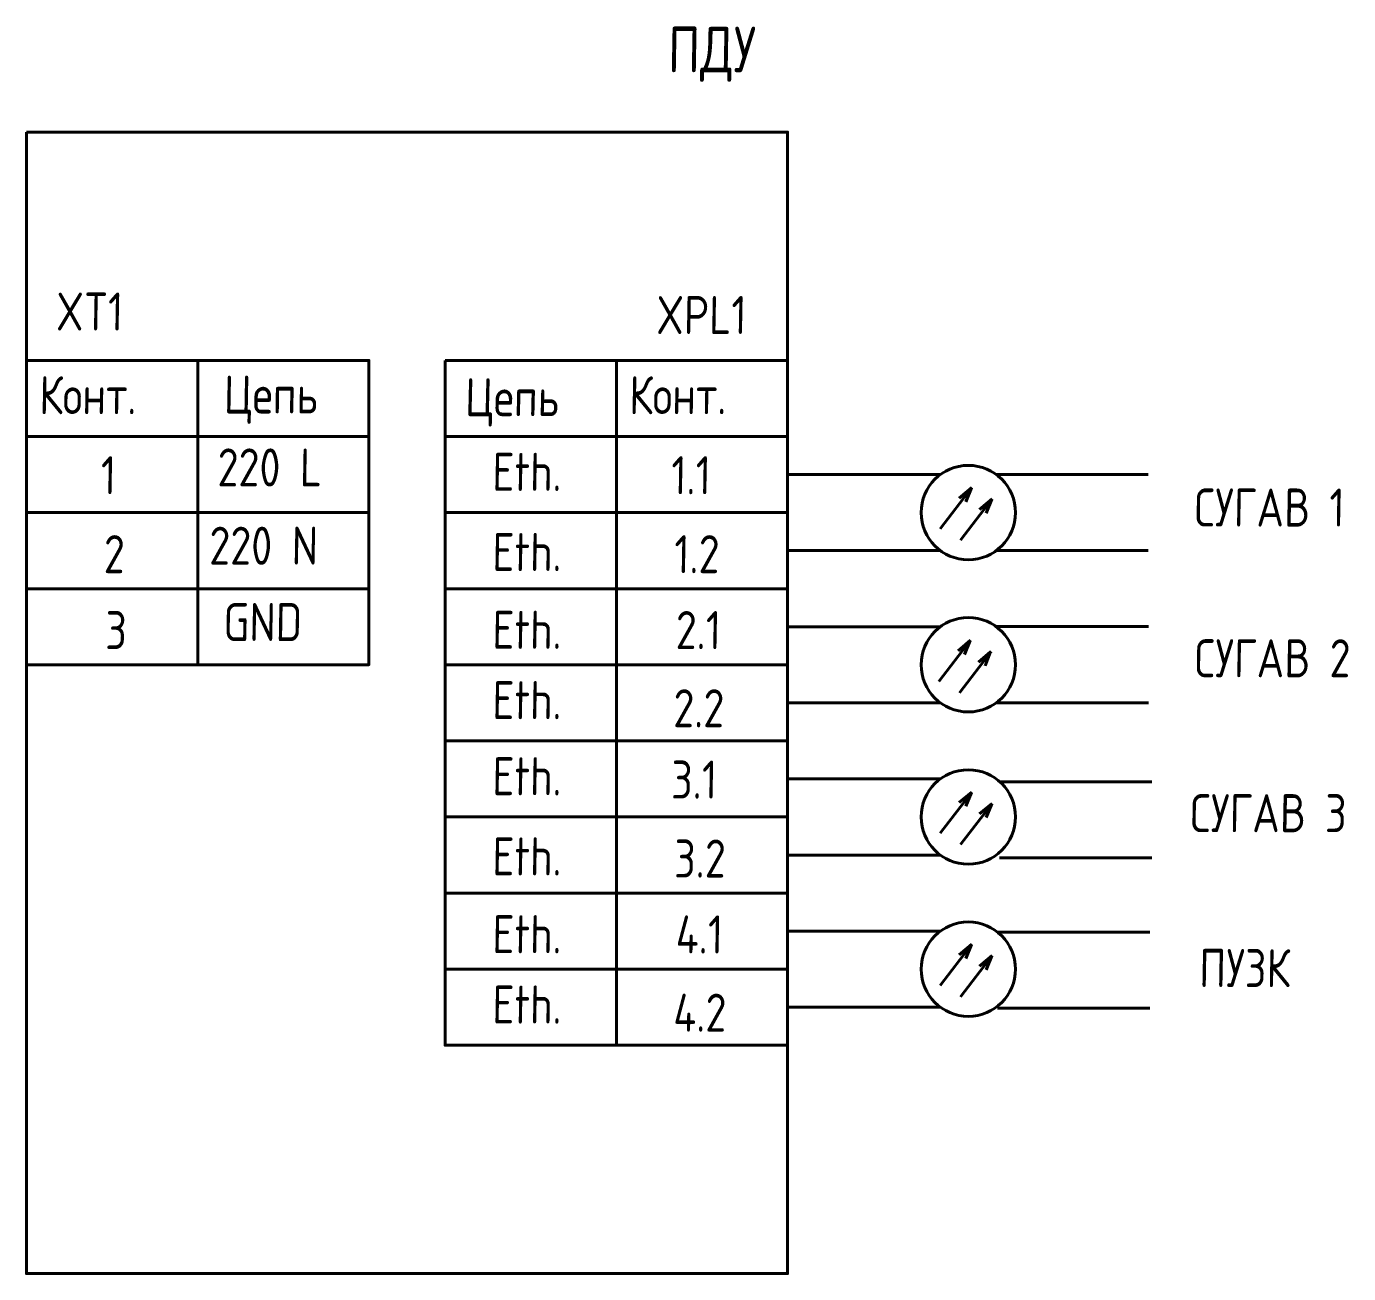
# Model space of a CAD drawing. Header units: inches. Extents: x 12 to 962, y -650 to 597.
# Drawn here: x 550 to 636.8, y 515 to 596.9 of the extents above; entities that cross this region are included whole.
import ezdxf

# ---------------------------------------------------------------- set-up
doc = ezdxf.new("R2010")
doc.units = ezdxf.units.IN
doc.header["$MEASUREMENT"] = 0
doc.styles.get("Standard").update_dxf_attribs({"font": 'arial.ttf'})

msp = doc.modelspace()

# ---------------------------------------------------------------- linework, layer by layer
at = {"lineweight": 40}
for p, q in [((561.25, 575), (561.25, 555)), ((588.75, 575), (588.75, 550)), ((550, 570), (561.25, 570)), ((600, 567.5), (610, 567.5)), ((613.684, 567.513), (623.684, 567.513)), ((610.022, 563.938), (612.102, 566.639)), ((612.102, 566.639), (611.274, 565.945)), ((611.274, 565.945), (612.076, 566.617)), ((612.076, 566.617), (611.709, 565.707)), ((611.36, 563.192), (613.44, 565.893)), ((613.44, 565.893), (612.612, 565.199)), ((612.612, 565.199), (613.414, 565.871)), ((613.414, 565.871), (613.046, 564.961)), ((600, 562.5), (610, 562.5)), ((613.684, 562.513), (623.684, 562.513)), ((600, 557.5), (610, 557.5)), ((613.696, 557.505), (623.696, 557.505)), ((609.944, 553.912), (612.023, 556.613)), ((612.023, 556.613), (611.195, 555.919)), ((611.195, 555.919), (611.997, 556.591)), ((611.281, 553.166), (613.361, 555.867)), ((611.997, 556.591), (611.63, 555.68)), ((613.361, 555.867), (612.533, 555.173)), ((612.533, 555.173), (613.335, 555.845)), ((613.335, 555.845), (612.968, 554.935)), ((588.75, 555), (588.75, 530)), ((600, 552.5), (610, 552.5)), ((613.696, 552.505), (623.696, 552.505)), ((600, 547.5), (610, 547.5)), ((613.926, 547.319), (623.926, 547.319)), ((610.022, 543.938), (612.102, 546.639)), ((612.102, 546.639), (611.274, 545.945)), ((611.274, 545.945), (612.076, 546.617)), ((612.076, 546.617), (611.709, 545.707)), ((611.36, 543.192), (613.44, 545.893)), ((613.44, 545.893), (612.612, 545.199)), ((612.612, 545.199), (613.414, 545.871)), ((613.414, 545.871), (613.046, 544.961)), ((600, 542.5), (610, 542.5)), ((613.926, 542.319), (623.926, 542.319)), ((600, 537.5), (610, 537.5)), ((613.796, 537.429), (623.796, 537.429)), ((610.022, 533.938), (612.102, 536.639)), ((612.102, 536.639), (611.274, 535.945)), ((611.274, 535.945), (612.076, 536.617)), ((611.36, 533.192), (613.44, 535.893)), ((612.076, 536.617), (611.709, 535.707)), ((613.44, 535.893), (612.612, 535.199)), ((612.612, 535.199), (613.414, 535.871)), ((613.414, 535.871), (613.046, 534.961)), ((600, 532.5), (610, 532.5)), ((613.796, 532.429), (623.796, 532.429))]:
    msp.add_line(p, q, dxfattribs=at)
for points in [[(550, 590), (600, 590), (600, 515), (550, 515)], [(550, 575), (572.5, 575), (572.5, 570), (550, 570)], [(577.5, 575), (600, 575), (600, 570), (577.5, 570)], [(550, 570), (572.5, 570), (572.5, 565), (550, 565)], [(577.5, 570), (600, 570), (600, 565), (577.5, 565)], [(550, 565), (572.5, 565), (572.5, 560), (550, 560)], [(577.5, 565), (600, 565), (600, 560), (577.5, 560)], [(550, 560), (572.5, 560), (572.5, 555), (550, 555)], [(577.5, 560), (600, 560), (600, 555), (577.5, 555)], [(577.5, 555), (600, 555), (600, 550), (577.5, 550)], [(577.5, 550), (600, 550), (600, 545), (577.5, 545)], [(577.5, 545), (600, 545), (600, 540), (577.5, 540)], [(577.5, 540), (600, 540), (600, 535), (577.5, 535)], [(577.5, 535), (600, 535), (600, 530), (577.5, 530)]]:
    msp.add_lwpolyline(points, close=True, dxfattribs=at)
for centre in [(611.869, 565.001), (611.869, 555.001), (611.869, 545.001), (611.869, 535.001)]:
    msp.add_circle(centre, 3.1, dxfattribs=at)

# ---------------------------------------------------------------- texts
at = {"lineweight": 40, "attachment_point": 1}
for s, width, insert, char_height in [('{\\Fcs_gost2304|c204;\\Q1;ПДУ}', 10, (592.11, 596.923), 3), ('{\\Fcs_gost2304|c204;\\Q1;XT1}', 10, (551.928, 579.461), 2.5), ('{\\Fcs_gost2304|c204;\\Q1;XPL1}', 10, (591.352, 579.232), 2.5), ('{\\Fcs_gost2304|c204;\\Q1;Конт.}', 10, (550.826, 573.967), 2.5), ('{\\Fcs_gost2304|c204;\\Q1;Цепь}', 10, (562.95, 574.01), 2.5), ('{\\Fcs_gost2304|c204;\\Q1.3;Цепь}', 10, (578.79, 573.833), 2.5), ('{\\Fcs_gost2304|c204;\\Q1;Конт.}', 10, (589.576, 573.967), 2.5), ('{\\Fcs_gost2304|c204;\\Q1;220 L}', 10, (562.533, 569.215), 2.5), ('{\\Fcs_gost2304|c204;\\Q1;Eth.}', 10, (580.589, 568.923), 2.5), ('{\\Fcs_gost2304|c204;\\Q1;1}', 10, (554.865, 568.706), 2.5), ('{\\Fcs_gost2304|c204;\\Q1;1.1}', 10, (592.335, 568.706), 2.5), ('{\\Fcs_gost2304|c204;\\Q1;СУГАВ 1}', 12.61892, (626.707, 566.582), 2.5), ('{\\Fcs_gost2304|c204;\\Q1;220 N}', 10, (561.993, 564.072), 2.5), ('{\\Fcs_gost2304|c204;\\Q1;Eth.}', 10, (580.589, 563.658), 2.5), ('{\\Fcs_gost2304|c204;\\Q1;2}', 10, (555.064, 563.518), 2.5), ('{\\Fcs_gost2304|c204;\\Q1;1.2}', 10, (592.533, 563.518), 2.5), ('{\\Fcs_gost2304|c204;\\Q1;3}', 10, (555.163, 558.53), 2.5), ('{\\Fcs_gost2304|c204;\\Q1;GND}', 10, (562.917, 559.055), 2.5), ('{\\Fcs_gost2304|c204;\\Q1;Eth.}', 10, (580.589, 558.544), 2.5), ('{\\Fcs_gost2304|c204;\\Q1;2.1}', 10, (592.633, 558.53), 2.5), ('{\\Fcs_gost2304|c204;\\Q1;СУГАВ 2}', 13.16593, (626.721, 556.678), 2.5), ('{\\Fcs_gost2304|c204;\\Q1;Eth.}', 10, (580.589, 553.923), 2.5), ('{\\Fcs_gost2304|c204;\\Q1;2.2}', 10, (592.476, 553.391), 2.5), ('{\\Fcs_gost2304|c204;\\Q1;Eth.}', 10, (580.589, 548.923), 2.5), ('{\\Fcs_gost2304|c204;\\Q1;3.1}', 10, (592.335, 548.706), 2.5), ('{\\Fcs_gost2304|c204;\\Q1;СУГАВ 3}', 13.5306, (626.43, 546.5), 2.5), ('{\\Fcs_gost2304|c204;\\Q1;Eth.}', 10, (580.589, 543.658), 2.5), ('{\\Fcs_gost2304|c204;\\Q1;3.2}', 10, (592.533, 543.518), 2.5), ('{\\Fcs_gost2304|c204;\\Q1;Eth.}', 10, (580.589, 538.544), 2.5), ('{\\Fcs_gost2304|c204;\\Q1;4.1}', 10, (592.633, 538.53), 2.5), ('{\\Fcs_gost2304|c204;\\Q1;ПУЗК}', 12.61892, (627.012, 536.322), 2.5), ('{\\Fcs_gost2304|c204;\\Q1;Eth.}', 10, (580.589, 533.923), 2.5), ('{\\Fcs_gost2304|c204;\\Q1;4.2}', 10, (592.476, 533.391), 2.5)]:
    msp.add_mtext_dynamic_manual_height_columns(s, width=width, gutter_width=0.5, heights=[0], dxfattribs=dict(at, insert=insert, char_height=char_height))

doc.saveas('drawing.dxf')
